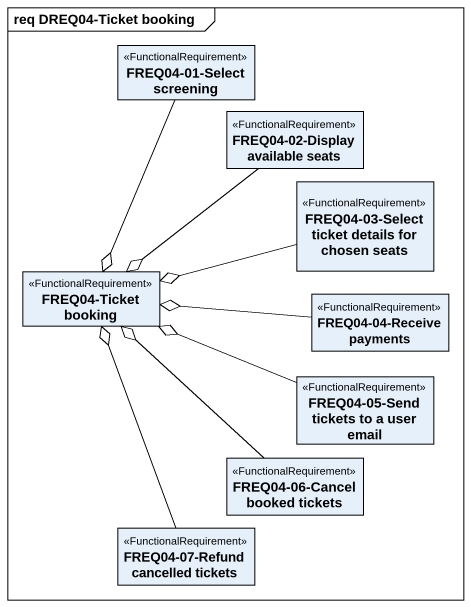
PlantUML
@startuml
mainframe req DREQ04-Ticket booking
hide circle
hide empty members
class "FREQ04-01-Select screening" as FREQ04_01_Select_screening <<FunctionalRequirement>>
class "FREQ04-02-Display available seats" as FREQ04_02_Display_available <<FunctionalRequirement>>
class "FREQ04-03-Select ticket details for chosen seats" as FREQ04_03_Select_ticket <<FunctionalRequirement>>
class "FREQ04-Ticket booking" as FREQ04_Ticket_booking <<FunctionalRequirement>>
class "FREQ04-04-Receive payments" as FREQ04_04_Receive_payments <<FunctionalRequirement>>
class "FREQ04-05-Send tickets to a user email" as FREQ04_05_Send_tickets_to_a <<FunctionalRequirement>>
class "FREQ04-06-Cancel booked tickets" as FREQ04_06_Cancel_booked <<FunctionalRequirement>>
class "FREQ04-07-Refund cancelled tickets" as FREQ04_07_Refund_cancelled <<FunctionalRequirement>>
FREQ04_01_Select_screening --o FREQ04_Ticket_booking
FREQ04_02_Display_available --o FREQ04_Ticket_booking
FREQ04_03_Select_ticket -left-o FREQ04_Ticket_booking
FREQ04_04_Receive_payments -left-o FREQ04_Ticket_booking
FREQ04_05_Send_tickets_to_a -left-o FREQ04_Ticket_booking
FREQ04_06_Cancel_booked -up-o FREQ04_Ticket_booking
FREQ04_07_Refund_cancelled -up-o FREQ04_Ticket_booking
@enduml
